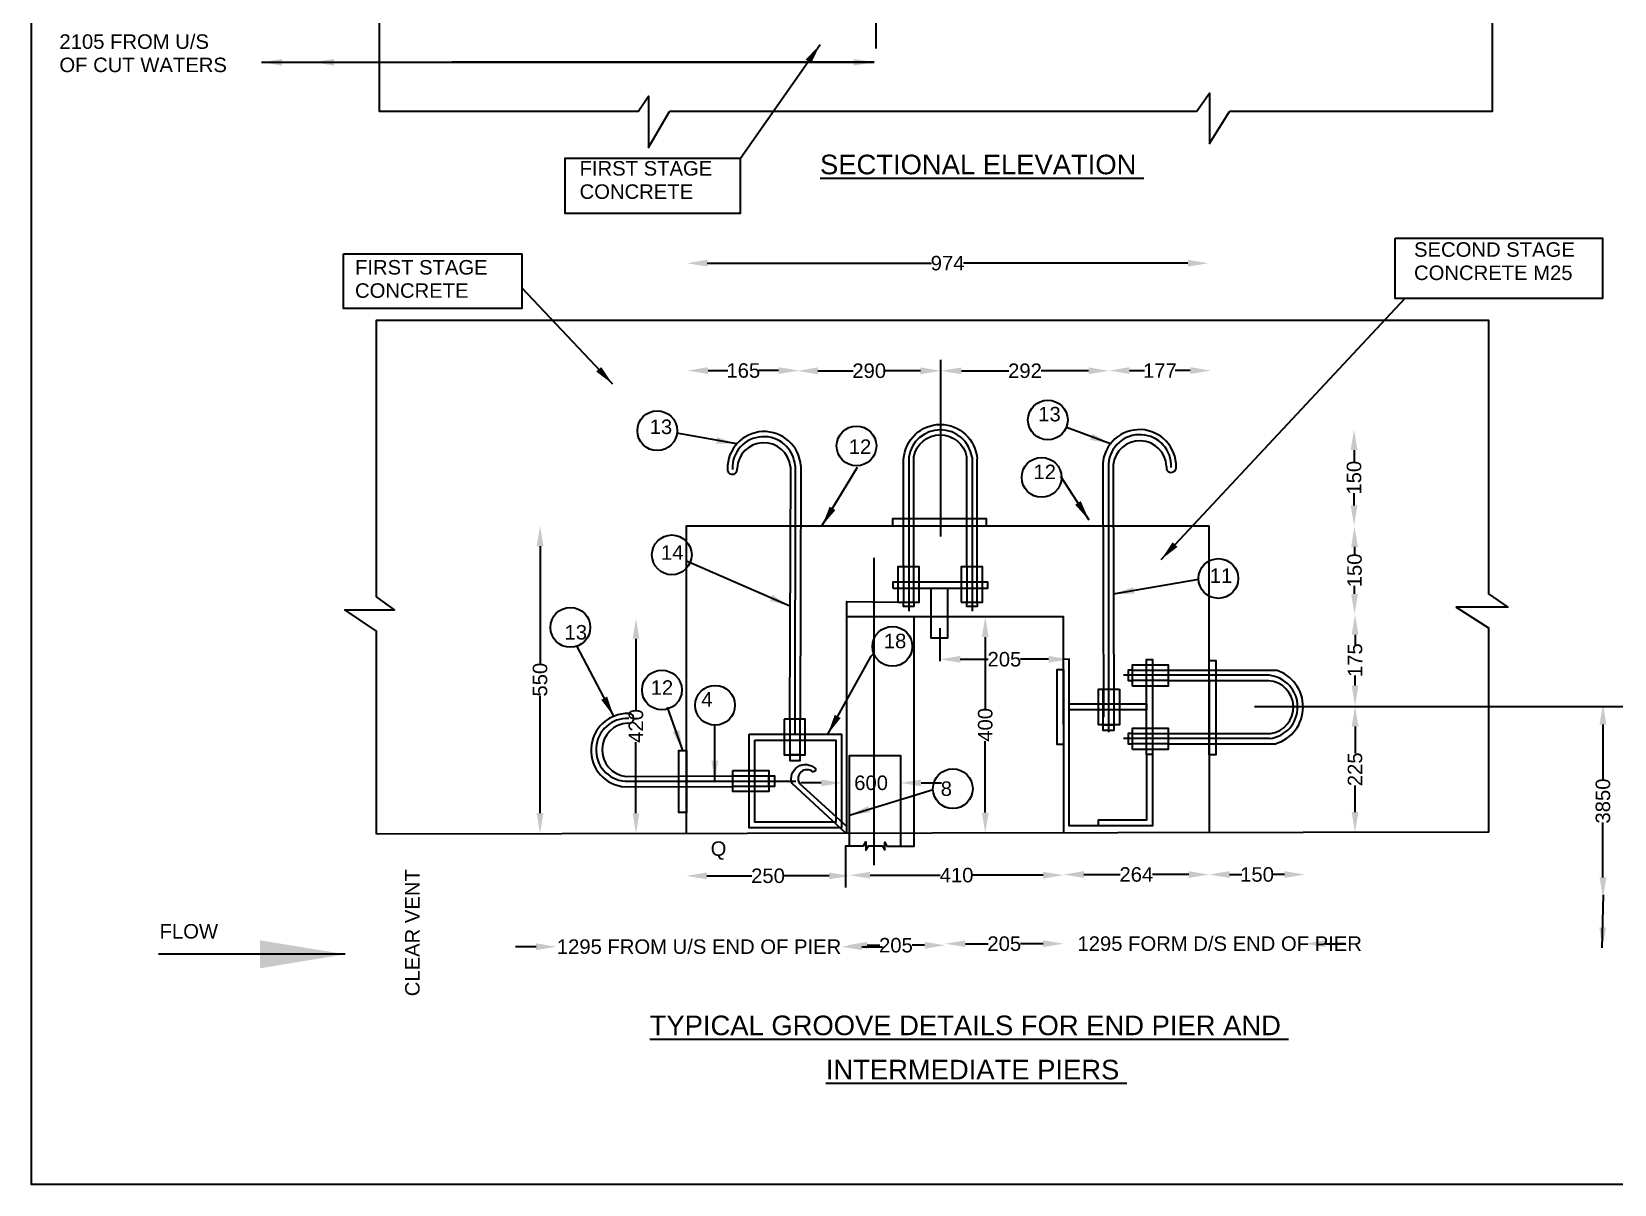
# Model space of a CAD drawing. Header units: millimetres. Extents: x 2281376 to 2613167, y 18301307 to 36806807.
# Drawn here: x 2281376 to 2374257, y 18301307 to 18368932 of the extents above; entities that cross this region are included whole.
import ezdxf

# ---------------------------------------------------------------- set-up
doc = ezdxf.new("R2010")
doc.units = ezdxf.units.MM
doc.header["$MEASUREMENT"] = 0
doc.layers.add('DRAWING', color=2, linetype='Continuous')
doc.styles.get("Standard").update_dxf_attribs({"font": 'arial.ttf', "height": 850})
doc.dimstyles.get("Standard").update_dxf_attribs({"dimtxt": 1200, "dimasz": 1200, "dimexe": 0.18, "dimexo": 0.0625, "dimgap": 0.09, "dimtad": 0, "dimdec": 0, "dimzin": 0, "dimdsep": 46, "dimtxsty": 'Standard', "dimcen": 0.09, "dimse1": 1, "dimse2": 1, "dimadec": 0, "dimazin": 0, "dimtfac": 1, "dimtdec": 0, "dimtofl": 0, "dimtmove": 0, "dimatfit": 3, "dimfxl": 1, "dimtolj": 1, "dimtzin": 0, "dimarcsym": 0})

# ---------------------------------------------------------------- blocks, each defined once
blk = doc.blocks.new('*D65')
at = {"layer": 'Defpoints', "color": 0, "transparency": 16777216}
for p in [(2350428, 18355347), (2319827, 18345270), (2350428, 18345270)]:
    blk.add_point(p, dxfattribs=at)
at = {"layer": 'DRAWING', "color": 0, "lineweight": -2, "transparency": 16777216}
for p, q in [((2321027, 18355347), (2334190, 18355347)), ((2349228, 18355347), (2336065, 18355347))]:
    blk.add_line(p, q, dxfattribs=at)
at = {"layer": 'DRAWING', "color": 0, "transparency": 16777216}
for points in [[(2321027, 18355547), (2321027, 18355147), (2319827, 18355347)], [(2349228, 18355547), (2349228, 18355147), (2350428, 18355347)]]:
    blk.add_solid(points, dxfattribs=at)
at = {"layer": 'DRAWING', "color": 0, "transparency": 16777216, "insert": (2335127, 18355347), "char_height": 850, "attachment_point": 5}
blk.add_mtext('\\A1;974', dxfattribs=at)
blk = doc.blocks.new('*D66')
at = {"layer": 'Defpoints', "color": 0, "transparency": 16777216}
for p in [(2346480, 18345583), (2346480, 18339940), (2358983, 18339940)]:
    blk.add_point(p, dxfattribs=at)
at = {"layer": 'DRAWING', "color": 0, "lineweight": -2, "transparency": 16777216}
for p, q in [((2358983, 18344383), (2358983, 18343659)), ((2358983, 18341140), (2358983, 18341864))]:
    blk.add_line(p, q, dxfattribs=at)
at = {"layer": 'DRAWING', "color": 0, "transparency": 16777216}
for points in [[(2358783, 18344383), (2359183, 18344383), (2358983, 18345583)], [(2358783, 18341140), (2359183, 18341140), (2358983, 18339940)]]:
    blk.add_solid(points, dxfattribs=at)
at = {"layer": 'DRAWING', "color": 0, "transparency": 16777216, "insert": (2358983, 18342762), "char_height": 850, "attachment_point": 5, "rotation": 90}
blk.add_mtext('\\A1;150', dxfattribs=at)
blk = doc.blocks.new('*D67')
at = {"layer": 'Defpoints', "color": 0, "transparency": 16777216}
for p in [(2350452, 18339900), (2350460, 18334750), (2359011, 18334750)]:
    blk.add_point(p, dxfattribs=at)
at = {"layer": 'DRAWING', "color": 0, "lineweight": -2, "transparency": 16777216}
for p, q in [((2359011, 18338700), (2359011, 18338223)), ((2359011, 18335950), (2359011, 18336427))]:
    blk.add_line(p, q, dxfattribs=at)
at = {"layer": 'DRAWING', "color": 0, "transparency": 16777216}
for points in [[(2358811, 18338700), (2359211, 18338700), (2359011, 18339900)], [(2358811, 18335950), (2359211, 18335950), (2359011, 18334750)]]:
    blk.add_solid(points, dxfattribs=at)
at = {"layer": 'DRAWING', "color": 0, "transparency": 16777216, "insert": (2359011, 18337325), "char_height": 850, "attachment_point": 5, "rotation": 90}
blk.add_mtext('\\A1;150', dxfattribs=at)
blk = doc.blocks.new('*D68')
at = {"layer": 'Defpoints', "color": 0, "transparency": 16777216}
for p in [(2359011, 18334750), (2359011, 18329365), (2359040, 18329365)]:
    blk.add_point(p, dxfattribs=at)
at = {"layer": 'DRAWING', "color": 0, "lineweight": -2, "transparency": 16777216}
for p, q in [((2359040, 18333550), (2359040, 18332960)), ((2359040, 18330565), (2359040, 18331155))]:
    blk.add_line(p, q, dxfattribs=at)
at = {"layer": 'DRAWING', "color": 0, "transparency": 16777216}
for points in [[(2358840, 18333550), (2359240, 18333550), (2359040, 18334750)], [(2358840, 18330565), (2359240, 18330565), (2359040, 18329365)]]:
    blk.add_solid(points, dxfattribs=at)
at = {"layer": 'DRAWING', "color": 0, "transparency": 16777216, "insert": (2359040, 18332058), "char_height": 850, "attachment_point": 5, "rotation": 90}
blk.add_mtext('\\A1;175', dxfattribs=at)
blk = doc.blocks.new('*D69')
at = {"layer": 'Defpoints', "color": 0, "transparency": 16777216}
for p in [(2359011, 18329365), (2359023, 18321947), (2359040, 18321947)]:
    blk.add_point(p, dxfattribs=at)
at = {"layer": 'DRAWING', "color": 0, "lineweight": -2, "transparency": 16777216}
for p, q in [((2359040, 18328165), (2359040, 18326606)), ((2359040, 18323147), (2359040, 18324707))]:
    blk.add_line(p, q, dxfattribs=at)
at = {"layer": 'DRAWING', "color": 0, "transparency": 16777216}
for points in [[(2358840, 18328165), (2359240, 18328165), (2359040, 18329365)], [(2358840, 18323147), (2359240, 18323147), (2359040, 18321947)]]:
    blk.add_solid(points, dxfattribs=at)
at = {"layer": 'DRAWING', "color": 0, "transparency": 16777216, "insert": (2359040, 18325656), "char_height": 850, "attachment_point": 5, "rotation": 90}
blk.add_mtext('\\A1;225', dxfattribs=at)
blk = doc.blocks.new('*D70')
at = {"layer": 'Defpoints', "color": 0, "transparency": 16777216}
for p in [(2319800, 18321886), (2329378, 18321886), (2329378, 18319405)]:
    blk.add_point(p, dxfattribs=at)
at = {"layer": 'DRAWING', "color": 0, "lineweight": -2, "transparency": 16777216}
for p, q in [((2321000, 18319405), (2323644, 18319405)), ((2328178, 18319405), (2325534, 18319405))]:
    blk.add_line(p, q, dxfattribs=at)
at = {"layer": 'DRAWING', "color": 0, "transparency": 16777216}
for points in [[(2321000, 18319605), (2321000, 18319205), (2319800, 18319405)], [(2328178, 18319605), (2328178, 18319205), (2329378, 18319405)]]:
    blk.add_solid(points, dxfattribs=at)
at = {"layer": 'DRAWING', "color": 0, "transparency": 16777216, "insert": (2324589, 18319405), "char_height": 850, "attachment_point": 5}
blk.add_mtext('\\A1;250', dxfattribs=at)
blk = doc.blocks.new('*D71')
at = {"layer": 'Defpoints', "color": 0, "transparency": 16777216}
for p in [(2329378, 18321886), (2341933, 18321921), (2329378, 18319443)]:
    blk.add_point(p, dxfattribs=at)
at = {"layer": 'DRAWING', "color": 0, "lineweight": -2, "transparency": 16777216}
for p, q in [((2330578, 18319443), (2334701, 18319443)), ((2340733, 18319443), (2336610, 18319443))]:
    blk.add_line(p, q, dxfattribs=at)
at = {"layer": 'DRAWING', "color": 0, "transparency": 16777216}
for points in [[(2330578, 18319643), (2330578, 18319243), (2329378, 18319443)], [(2340733, 18319643), (2340733, 18319243), (2341933, 18319443)]]:
    blk.add_solid(points, dxfattribs=at)
at = {"layer": 'DRAWING', "color": 0, "transparency": 16777216, "insert": (2335656, 18319443), "char_height": 850, "attachment_point": 5}
blk.add_mtext('\\A1;410', dxfattribs=at)
blk = doc.blocks.new('*D72')
at = {"layer": 'Defpoints', "color": 0, "transparency": 16777216}
for p in [(2341933, 18321921), (2350480, 18321921), (2350480, 18319482)]:
    blk.add_point(p, dxfattribs=at)
at = {"layer": 'DRAWING', "color": 0, "lineweight": -2, "transparency": 16777216}
for p, q in [((2343133, 18319482), (2345262, 18319482)), ((2349280, 18319482), (2347151, 18319482))]:
    blk.add_line(p, q, dxfattribs=at)
at = {"layer": 'DRAWING', "color": 0, "transparency": 16777216}
for points in [[(2343133, 18319682), (2343133, 18319282), (2341933, 18319482)], [(2349280, 18319682), (2349280, 18319282), (2350480, 18319482)]]:
    blk.add_solid(points, dxfattribs=at)
at = {"layer": 'DRAWING', "color": 0, "transparency": 16777216, "insert": (2346206, 18319482), "char_height": 850, "attachment_point": 5}
blk.add_mtext('\\A1;264', dxfattribs=at)
blk = doc.blocks.new('*D73')
at = {"layer": 'Defpoints', "color": 0, "transparency": 16777216}
for p in [(2350480, 18321934), (2356098, 18321943), (2356098, 18319482)]:
    blk.add_point(p, dxfattribs=at)
at = {"layer": 'DRAWING', "color": 0, "lineweight": -2, "transparency": 16777216}
for p, q in [((2351680, 18319482), (2352391, 18319482)), ((2354898, 18319482), (2354186, 18319482))]:
    blk.add_line(p, q, dxfattribs=at)
at = {"layer": 'DRAWING', "color": 0, "transparency": 16777216}
for points in [[(2351680, 18319682), (2351680, 18319282), (2350480, 18319482)], [(2354898, 18319682), (2354898, 18319282), (2356098, 18319482)]]:
    blk.add_solid(points, dxfattribs=at)
at = {"layer": 'DRAWING', "color": 0, "transparency": 16777216, "insert": (2353289, 18319482), "char_height": 850, "attachment_point": 5}
blk.add_mtext('\\A1;150', dxfattribs=at)
blk = doc.blocks.new('*D74')
at = {"layer": 'Defpoints', "color": 0, "transparency": 16777216}
for p in [(2373759, 18329476), (2373590, 18318114), (2373759, 18318114)]:
    blk.add_point(p, dxfattribs=at)
at = {"layer": 'DRAWING', "color": 0, "lineweight": -2, "transparency": 16777216}
for p, q in [((2373590, 18328276), (2373590, 18325063)), ((2373590, 18319314), (2373590, 18322527))]:
    blk.add_line(p, q, dxfattribs=at)
at = {"layer": 'DRAWING', "color": 0, "transparency": 16777216}
for points in [[(2373390, 18328276), (2373790, 18328276), (2373590, 18329476)], [(2373390, 18319314), (2373790, 18319314), (2373590, 18318114)]]:
    blk.add_solid(points, dxfattribs=at)
at = {"layer": 'DRAWING', "color": 0, "transparency": 16777216, "insert": (2373590, 18323795), "char_height": 850, "attachment_point": 5, "rotation": 90}
blk.add_mtext('\\A1;3850', dxfattribs=at)
blk = doc.blocks.new('*D75')
at = {"layer": 'Defpoints', "color": 0, "transparency": 16777216}
for p in [(2319800, 18339940), (2311212, 18321886), (2319800, 18321886)]:
    blk.add_point(p, dxfattribs=at)
at = {"layer": 'DRAWING', "color": 0, "lineweight": -2, "transparency": 16777216}
for p, q in [((2311212, 18338740), (2311212, 18331851)), ((2311212, 18323086), (2311212, 18329976))]:
    blk.add_line(p, q, dxfattribs=at)
at = {"layer": 'DRAWING', "color": 0, "transparency": 16777216}
for points in [[(2311012, 18338740), (2311412, 18338740), (2311212, 18339940)], [(2311012, 18323086), (2311412, 18323086), (2311212, 18321886)]]:
    blk.add_solid(points, dxfattribs=at)
at = {"layer": 'DRAWING', "color": 0, "transparency": 16777216, "insert": (2311212, 18330913), "char_height": 850, "attachment_point": 5, "rotation": 90}
blk.add_mtext('\\A1;550', dxfattribs=at)
blk = doc.blocks.new('*D76')
at = {"layer": 'Defpoints', "color": 0, "transparency": 16777216}
for p in [(2317014, 18334514), (2316841, 18321882), (2317034, 18321882)]:
    blk.add_point(p, dxfattribs=at)
at = {"layer": 'DRAWING', "color": 0, "lineweight": -2, "transparency": 16777216}
for p, q in [((2316841, 18333314), (2316841, 18329153)), ((2316841, 18323082), (2316841, 18327243))]:
    blk.add_line(p, q, dxfattribs=at)
at = {"layer": 'DRAWING', "color": 0, "transparency": 16777216}
for points in [[(2316641, 18333314), (2317041, 18333314), (2316841, 18334514)], [(2316641, 18323082), (2317041, 18323082), (2316841, 18321882)]]:
    blk.add_solid(points, dxfattribs=at)
at = {"layer": 'DRAWING', "color": 0, "transparency": 16777216, "insert": (2316841, 18328198), "char_height": 850, "attachment_point": 5, "rotation": 90}
blk.add_mtext('\\A1;420', dxfattribs=at)
blk = doc.blocks.new('*D77')
at = {"layer": 'Defpoints', "color": 0, "transparency": 16777216}
for p in [(2334672, 18332351), (2342254, 18332109), (2342254, 18332109)]:
    blk.add_point(p, dxfattribs=at)
at = {"layer": 'DRAWING', "color": 0, "lineweight": -2, "transparency": 16777216}
for p, q in [((2335872, 18332109), (2337513, 18332109)), ((2341054, 18332109), (2339412, 18332109))]:
    blk.add_line(p, q, dxfattribs=at)
at = {"layer": 'DRAWING', "color": 0, "transparency": 16777216}
for points in [[(2335872, 18332309), (2335872, 18331909), (2334672, 18332109)], [(2341054, 18332309), (2341054, 18331909), (2342254, 18332109)]]:
    blk.add_solid(points, dxfattribs=at)
at = {"layer": 'DRAWING', "color": 0, "transparency": 16777216, "insert": (2338463, 18332109), "char_height": 850, "attachment_point": 5}
blk.add_mtext('\\A1;205', dxfattribs=at)
blk = doc.blocks.new('*D78')
at = {"layer": 'Defpoints', "color": 0, "transparency": 16777216}
for p in [(2337320, 18334615), (2337340, 18321914), (2337340, 18321914)]:
    blk.add_point(p, dxfattribs=at)
at = {"layer": 'DRAWING', "color": 0, "lineweight": -2, "transparency": 16777216}
for p, q in [((2337340, 18333415), (2337340, 18329219)), ((2337340, 18323114), (2337340, 18327310))]:
    blk.add_line(p, q, dxfattribs=at)
at = {"layer": 'DRAWING', "color": 0, "transparency": 16777216}
for points in [[(2337140, 18333415), (2337540, 18333415), (2337340, 18334615)], [(2337140, 18323114), (2337540, 18323114), (2337340, 18321914)]]:
    blk.add_solid(points, dxfattribs=at)
at = {"layer": 'DRAWING', "color": 0, "transparency": 16777216, "insert": (2337340, 18328264), "char_height": 850, "attachment_point": 5, "rotation": 90}
blk.add_mtext('\\A1;400', dxfattribs=at)
blk = doc.blocks.new('*D79')
at = {"layer": 'Defpoints', "color": 0, "transparency": 16777216}
for p in [(2328909, 18325425), (2332370, 18325123), (2332370, 18324859)]:
    blk.add_point(p, dxfattribs=at)
at = {"layer": 'DRAWING', "color": 0, "lineweight": -2, "transparency": 16777216}
for p, q in [((2327709, 18324859), (2326509, 18324859)), ((2333570, 18324859), (2334770, 18324859))]:
    blk.add_line(p, q, dxfattribs=at)
at = {"layer": 'DRAWING', "color": 0, "transparency": 16777216}
for points in [[(2327709, 18325059), (2327709, 18324659), (2328909, 18324859)], [(2333570, 18325059), (2333570, 18324659), (2332370, 18324859)]]:
    blk.add_solid(points, dxfattribs=at)
at = {"layer": 'DRAWING', "color": 0, "transparency": 16777216, "insert": (2330639, 18324859), "char_height": 850, "attachment_point": 5}
blk.add_mtext('\\A1;600', dxfattribs=at)
blk = doc.blocks.new('*D80')
at = {"layer": 'Defpoints', "color": 0, "transparency": 16777216}
for p in [(2312180, 18315374), (2328904, 18315374), (2328904, 18315246)]:
    blk.add_point(p, dxfattribs=at)
at = {"layer": 'DRAWING', "color": 0, "lineweight": -2, "transparency": 16777216}
for p, q in [((2310980, 18315246), (2309780, 18315246)), ((2330104, 18315246), (2331304, 18315246))]:
    blk.add_line(p, q, dxfattribs=at)
at = {"layer": 'DRAWING', "color": 0, "transparency": 16777216}
for points in [[(2310980, 18315446), (2310980, 18315046), (2312180, 18315246)], [(2330104, 18315446), (2330104, 18315046), (2328904, 18315246)]]:
    blk.add_solid(points, dxfattribs=at)
at = {"layer": 'DRAWING', "color": 0, "transparency": 16777216, "insert": (2320542, 18315246), "char_height": 850, "attachment_point": 5}
blk.add_mtext('\\A1;1295 FROM U/S END OF PIER ', dxfattribs=at)
blk = doc.blocks.new('*D81')
at = {"layer": 'Defpoints', "color": 0, "transparency": 16777216}
for p in [(2329213, 18322297), (2334978, 18321910), (2334978, 18315331)]:
    blk.add_point(p, dxfattribs=at)
at = {"layer": 'DRAWING', "color": 0, "lineweight": -2, "transparency": 16777216}
for p, q in [((2330413, 18315331), (2331146, 18315331)), ((2333778, 18315331), (2333045, 18315331))]:
    blk.add_line(p, q, dxfattribs=at)
at = {"layer": 'DRAWING', "color": 0, "transparency": 16777216}
for points in [[(2330413, 18315531), (2330413, 18315131), (2329213, 18315331)], [(2333778, 18315531), (2333778, 18315131), (2334978, 18315331)]]:
    blk.add_solid(points, dxfattribs=at)
at = {"layer": 'DRAWING', "color": 0, "transparency": 16777216, "insert": (2332096, 18315331), "char_height": 850, "attachment_point": 5}
blk.add_mtext('\\A1;205', dxfattribs=at)
blk = doc.blocks.new('*D82')
at = {"layer": 'Defpoints', "color": 0, "transparency": 16777216}
for p in [(2334978, 18321910), (2341933, 18321921), (2341933, 18315424)]:
    blk.add_point(p, dxfattribs=at)
at = {"layer": 'DRAWING', "color": 0, "lineweight": -2, "transparency": 16777216}
for p, q in [((2336178, 18315424), (2337506, 18315424)), ((2340733, 18315424), (2339405, 18315424))]:
    blk.add_line(p, q, dxfattribs=at)
at = {"layer": 'DRAWING', "color": 0, "transparency": 16777216}
for points in [[(2336178, 18315624), (2336178, 18315224), (2334978, 18315424)], [(2340733, 18315624), (2340733, 18315224), (2341933, 18315424)]]:
    blk.add_solid(points, dxfattribs=at)
at = {"layer": 'DRAWING', "color": 0, "transparency": 16777216, "insert": (2338455, 18315424), "char_height": 850, "attachment_point": 5}
blk.add_mtext('\\A1;205', dxfattribs=at)
blk = doc.blocks.new('*D83')
at = {"layer": 'Defpoints', "color": 0, "transparency": 16777216}
for p in [(2341933, 18321921), (2356098, 18321943), (2356098, 18315425)]:
    blk.add_point(p, dxfattribs=at)
at = {"layer": 'DRAWING', "color": 0, "lineweight": -2, "transparency": 16777216}
for p, q in [((2340733, 18315425), (2339533, 18315425)), ((2357298, 18315425), (2358498, 18315425))]:
    blk.add_line(p, q, dxfattribs=at)
at = {"layer": 'DRAWING', "color": 0, "transparency": 16777216}
for points in [[(2340733, 18315625), (2340733, 18315225), (2341933, 18315425)], [(2357298, 18315625), (2357298, 18315225), (2356098, 18315425)]]:
    blk.add_solid(points, dxfattribs=at)
at = {"layer": 'DRAWING', "color": 0, "transparency": 16777216, "insert": (2351096, 18315425), "char_height": 850, "attachment_point": 5}
blk.add_mtext('\\A1;1295 FORM D/S END OF PIER ', dxfattribs=at)
blk = doc.blocks.new('*D84')
at = {"layer": 'Defpoints', "color": 0, "transparency": 16777216}
for p in [(2319870, 18348857), (2326411, 18349048), (2326411, 18348857)]:
    blk.add_point(p, dxfattribs=at)
at = {"layer": 'DRAWING', "color": 0, "lineweight": -2, "transparency": 16777216}
for p, q in [((2321070, 18349048), (2322238, 18349048)), ((2325211, 18349048), (2324043, 18349048))]:
    blk.add_line(p, q, dxfattribs=at)
at = {"layer": 'DRAWING', "color": 0, "transparency": 16777216}
for points in [[(2321070, 18349248), (2321070, 18348848), (2319870, 18349048)], [(2325211, 18349248), (2325211, 18348848), (2326411, 18349048)]]:
    blk.add_solid(points, dxfattribs=at)
at = {"layer": 'DRAWING', "color": 0, "transparency": 16777216, "insert": (2323140, 18349048), "char_height": 850, "attachment_point": 5}
blk.add_mtext('\\A1;165', dxfattribs=at)
blk = doc.blocks.new('*D85')
at = {"layer": 'Defpoints', "color": 0, "transparency": 16777216}
for p in [(2326318, 18349033), (2334737, 18349033), (2334737, 18349033)]:
    blk.add_point(p, dxfattribs=at)
at = {"layer": 'DRAWING', "color": 0, "lineweight": -2, "transparency": 16777216}
for p, q in [((2327518, 18349033), (2329582, 18349033)), ((2333537, 18349033), (2331472, 18349033))]:
    blk.add_line(p, q, dxfattribs=at)
at = {"layer": 'DRAWING', "color": 0, "transparency": 16777216}
for points in [[(2327518, 18349233), (2327518, 18348833), (2326318, 18349033)], [(2333537, 18349233), (2333537, 18348833), (2334737, 18349033)]]:
    blk.add_solid(points, dxfattribs=at)
at = {"layer": 'DRAWING', "color": 0, "transparency": 16777216, "insert": (2330527, 18349033), "char_height": 850, "attachment_point": 5}
blk.add_mtext('\\A1;290', dxfattribs=at)
blk = doc.blocks.new('*D86')
at = {"layer": 'Defpoints', "color": 0, "transparency": 16777216}
for p in [(2334737, 18349033), (2344603, 18349033), (2344603, 18349033)]:
    blk.add_point(p, dxfattribs=at)
at = {"layer": 'DRAWING', "color": 0, "lineweight": -2, "transparency": 16777216}
for p, q in [((2335937, 18349033), (2338728, 18349033)), ((2343403, 18349033), (2340612, 18349033))]:
    blk.add_line(p, q, dxfattribs=at)
at = {"layer": 'DRAWING', "color": 0, "transparency": 16777216}
for points in [[(2335937, 18349233), (2335937, 18348833), (2334737, 18349033)], [(2343403, 18349233), (2343403, 18348833), (2344603, 18349033)]]:
    blk.add_solid(points, dxfattribs=at)
at = {"layer": 'DRAWING', "color": 0, "transparency": 16777216, "insert": (2339670, 18349033), "char_height": 850, "attachment_point": 5}
blk.add_mtext('\\A1;292', dxfattribs=at)
blk = doc.blocks.new('*D87')
at = {"layer": 'Defpoints', "color": 0, "transparency": 16777216}
for p in [(2344603, 18349033), (2350571, 18349048), (2350571, 18349033)]:
    blk.add_point(p, dxfattribs=at)
at = {"layer": 'DRAWING', "color": 0, "lineweight": -2, "transparency": 16777216}
for p, q in [((2345803, 18349048), (2346688, 18349048)), ((2349371, 18349048), (2348486, 18349048))]:
    blk.add_line(p, q, dxfattribs=at)
at = {"layer": 'DRAWING', "color": 0, "transparency": 16777216}
for points in [[(2345803, 18349248), (2345803, 18348848), (2344603, 18349048)], [(2349371, 18349248), (2349371, 18348848), (2350571, 18349048)]]:
    blk.add_solid(points, dxfattribs=at)
at = {"layer": 'DRAWING', "color": 0, "transparency": 16777216, "insert": (2347587, 18349048), "char_height": 850, "attachment_point": 5}
blk.add_mtext('\\A1;177', dxfattribs=at)

msp = doc.modelspace()

# ---------------------------------------------------------------- linework, layer by layer
at = {"layer": 'DRAWING', "color": 0}
for points in [[(2613166.6, 18301307), (2281375.8, 18301307), (2281375.8, 18491907.5), (2613166.6, 18491907.5)], [(2322984.1, 18361483.8), (2312666.8, 18361483.8), (2312666.8, 18358282.5), (2322984.1, 18358282.5)], [(2361399.4, 18356819.9), (2373563.9, 18356819.9), (2373563.9, 18353268.8), (2361399.4, 18353268.8)], [(2299674.1, 18355889.6), (2310135.2, 18355889.6), (2310135.2, 18352681.2), (2299674.1, 18352681.2)], [(2331887.3, 18339944.1), (2337421, 18339944.1), (2337421, 18340348.2), (2331887.3, 18340348.2)], [(2332215.3, 18335452.5), (2333463.4, 18335452.5), (2333463.4, 18337540.1), (2332215.3, 18337540.1)], [(2332548.7, 18335452.5), (2333146, 18335452.5), (2333146, 18337540.1), (2332548.7, 18337540.1)], [(2335929.4, 18335452.5), (2337177.5, 18335452.5), (2337177.5, 18337540.1), (2335929.4, 18337540.1)], [(2336262.8, 18335452.5), (2336860.1, 18335452.5), (2336860.1, 18337540.1), (2336262.8, 18337540.1)], [(2331910, 18336280.1), (2337488.1, 18336280.1), (2337488.1, 18336632.2), (2331910, 18336632.2)], [(2334163, 18336280.1), (2335132.1, 18336280.1), (2335132.1, 18333352.2), (2334163, 18333352.2)], [(2332548.7, 18335452.5), (2333146, 18335452.5), (2333146, 18335198.6), (2332548.7, 18335198.6)], [(2336262.8, 18335452.5), (2336860.1, 18335452.5), (2336860.1, 18335198.6), (2336262.8, 18335198.6)], [(2346809.8, 18326520.7), (2346809.8, 18332098.7), (2347161.8, 18332098.7), (2347161.8, 18326520.7)], [(2350473.7, 18326497.9), (2350473.7, 18332031.6), (2350877.8, 18332031.6), (2350877.8, 18326497.9)], [(2341925, 18327112.1), (2341549.4, 18327112.1), (2341549.4, 18331515.5), (2341925, 18331515.5)], [(2345982.2, 18330873.4), (2345982.2, 18331470.7), (2345728.3, 18331470.7), (2345728.3, 18330873.4)], [(2345982.2, 18330540), (2345982.2, 18331788.1), (2348069.7, 18331788.1), (2348069.7, 18330540)], [(2345982.2, 18330873.4), (2345982.2, 18331470.7), (2348069.7, 18331470.7), (2348069.7, 18330873.4)], [(2345209.3, 18330357.7), (2345210.6, 18328259.6), (2343976.2, 18328258.9), (2343974.9, 18330356.9)], [(2344886.2, 18330357.5), (2344887.5, 18328259.4), (2344266.2, 18328259.1), (2344264.9, 18330357.1)], [(2342253.7, 18329498.6), (2346809.8, 18329498.6), (2346809.8, 18329147.9), (2342253.7, 18329147.9)], [(2325539.7, 18328605.7), (2325538.4, 18326507.7), (2326772.8, 18326506.9), (2326774.1, 18328604.9)], [(2325862.8, 18328605.5), (2325861.5, 18326507.5), (2326482.8, 18326507.1), (2326484.1, 18328605.1)], [(2323473.9, 18327711.1), (2328909, 18327711.1), (2328909, 18322213.4), (2323473.9, 18322213.4)], [(2323811.6, 18327373.4), (2328571.3, 18327373.4), (2328571.3, 18322551.2), (2323811.6, 18322551.2)], [(2344887.5, 18328259.4), (2344887.7, 18327927.7), (2344266.4, 18327927.4), (2344266.2, 18328259.1)], [(2345982.2, 18327159.3), (2345982.2, 18327756.6), (2345728.3, 18327756.6), (2345728.3, 18327159.3)], [(2345982.2, 18326825.9), (2345982.2, 18328074), (2348069.7, 18328074), (2348069.7, 18326825.9)], [(2345982.2, 18327159.3), (2345982.2, 18327756.6), (2348069.7, 18327756.6), (2348069.7, 18327159.3)], [(2319800.1, 18323125), (2319365.3, 18323125), (2319365.3, 18326765.1), (2319800.1, 18326765.1)], [(2325861.5, 18326507.5), (2325861.3, 18326175.8), (2326482.6, 18326175.4), (2326482.8, 18326507.1)], [(2322531.4, 18325594.4), (2324629.4, 18325594.4), (2324629.4, 18324360), (2322531.4, 18324360)], [(2322531.4, 18325271.3), (2324629.4, 18325271.3), (2324629.4, 18324650), (2322531.4, 18324650)], [(2324629.4, 18325271.3), (2324961.1, 18325271.3), (2324961.1, 18324650), (2324629.4, 18324650)]]:
    msp.add_lwpolyline(points, close=True, dxfattribs=at)
for points in [[(2330911, 18386674.8), (2330911, 18367952.6)], [(2316974.7, 18364239.5), (2301783.2, 18364239.5), (2301783.2, 18374329.5)], [(2367082.8, 18374200.6), (2367082.8, 18364239.5), (2351671.4, 18364239.5)], [(2316974.7, 18364239.5), (2317580.6, 18365144.3), (2317580.6, 18362140), (2318802.5, 18364239.5)], [(2349736.4, 18364239.5), (2350503.2, 18365318.3), (2350503.2, 18362368.4), (2351671.4, 18364239.5)], [(2349736.4, 18364239.5), (2318802.5, 18364239.5)], [(2301617.3, 18321858.2), (2301617.3, 18333759.7), (2299748.2, 18335009.6), (2302679.3, 18335009.6), (2301614.3, 18335783.5), (2301614.3, 18351998.7), (2366870.3, 18351998.7), (2366870.3, 18335947), (2368000, 18335161.7), (2364983.4, 18335161.7), (2366879.8, 18333964.1), (2366879.8, 18321959.6), (2301617.3, 18321858.2)], [(2334736.7, 18339305.8), (2334736.7, 18349671)], [(2325901.8, 18343405.4), (2325857.5, 18328605.5)], [(2326177.4, 18343460.2), (2326171.2, 18327711.1)], [(2326512.2, 18343454.8), (2326478.9, 18328605.1)], [(2332847.4, 18343969.8), (2332847.4, 18334924.9)], [(2336561.4, 18343969.8), (2336561.4, 18334924.9)], [(2336860.1, 18337540.1), (2336860.1, 18343864.9)], [(2344236.8, 18343571.2), (2344270.1, 18328721.4)], [(2344571.6, 18343576.6), (2344577.8, 18327827.4)], [(2344847.3, 18343521.7), (2344891.5, 18328721.8)], [(2319800.1, 18321886.5), (2319800.1, 18339940.5), (2350451.6, 18339940.5), (2350479.6, 18321934.1)], [(2330810.2, 18320030.5), (2330810.2, 18338060.6)], [(2329213.5, 18334615.1), (2329213.5, 18335505.9), (2332215.3, 18335452.5)], [(2329151.5, 18318712.4), (2329151.5, 18321169.5), (2330198, 18321169.5), (2330326.8, 18321395.7), (2330326.8, 18320910.5), (2330477.2, 18321159.5), (2331306.5, 18321159.5), (2331439.8, 18320923.4), (2331439.8, 18321382.8), (2331560, 18321155.2), (2333171.4, 18321155.2), (2333171.4, 18334615.1)], [(2329213.5, 18321901.1), (2329213.5, 18334615.1), (2341913.3, 18334615.1), (2341933.1, 18321920.9)], [(2334672.1, 18333943), (2334672.1, 18332006.6)], [(2346809.8, 18326520.7), (2346809.8, 18322673.2), (2343956.2, 18322673.2), (2343956.2, 18322333.1), (2342253.7, 18322333.1), (2342253.7, 18332109.3), (2341917.3, 18332098.8)], [(2353993.4, 18331172), (2345454.5, 18331172)], [(2348069.7, 18331470.7), (2354394.5, 18331470.7)], [(2353143.4, 18329340.3), (2377383.8, 18329340.3)], [(2354025.5, 18327458), (2345454.5, 18327458)], [(2329378.3, 18321169.5), (2329378.3, 18326467), (2332371.2, 18326467), (2332365.7, 18321155.2)], [(2347161.8, 18326520.7), (2347161.8, 18322333.1), (2343956.2, 18322333.1)], [(2316207.4, 18324960.6), (2326214.1, 18324960.6)], [(2316212.6, 18324625.8), (2322531.4, 18324650)], [(2316262.5, 18325236.2), (2322531.4, 18325271.3)]]:
    msp.add_lwpolyline(points, dxfattribs=at)
for points in [[(2332548.7, 18337540.1), (2332548.7, 18343850.6, -0.9412741), (2336860.1, 18343864.9)], [(2333146, 18337540.1), (2333146, 18343992.9, -0.8308132), (2336245.2, 18343992.9), (2336245.2, 18340348.2), (2336245.2, 18337540.1)], [(2348069.7, 18327159.3), (2354380.2, 18327159.3, 0.7441993), (2354394.5, 18331470.7)], [(2348069.7, 18327756.6), (2354073.6, 18327756.6, 0.9058521), (2353969.4, 18330855.8), (2350877.8, 18330855.8), (2348069.7, 18330855.8)], [(2329153.5, 18321901), (2326001.5, 18324813.6, -0.8015245), (2327370.3, 18325696.7, -0.5833199), (2327221.4, 18325514.8, 0.8440259), (2326433.3, 18324824.3), (2329213.5, 18322297.5)]]:
    msp.add_lwpolyline(points, format="xyb", dxfattribs=at)
for centre in [(2341011.2, 18346149), (2318088.6, 18345521.3), (2329781.5, 18344625.5), (2340644.2, 18342782.8), (2318943.7, 18338237), (2351019, 18336850.5), (2312991.8, 18333982.1), (2331890.6, 18332867.9), (2318361.8, 18330308.6), (2321483.2, 18329410.1), (2335435.3, 18324516.7)]:
    msp.add_circle(centre, 1166.5, dxfattribs=at)
for centre, radius, start, end in [((2324362.6, 18343314.3), 2154.2, 3.739617, 181.236102), ((2324338.1, 18343328.5), 1844, 4.09773, 182.459714), ((2334704.4, 18343692.3), 1877.7, 8.498632, 171.501368), ((2346386.4, 18343430.7), 2154.2, 358.763898, 176.260383), ((2346410.9, 18343444.8), 1844, 357.540286, 175.90227), ((2324342.8, 18343250.2), 1566.6, 5.684874, 177.857921), ((2346406.2, 18343366.5), 1566.6, 2.142079, 174.315126), ((2322496, 18343248.6), 287.6, 176.154818, 12.071656), ((2348253, 18343364.9), 287.6, 167.928344, 3.845182), ((2353803.3, 18329313.2), 1868.5, 276.829341, 84.161115), ((2316354.4, 18326775.3), 2154.2, 88.728552, 266.225037), ((2316340.3, 18326799.9), 1844, 87.50494, 265.866924), ((2316418.6, 18326795.1), 1566.6, 92.106733, 264.27978), ((2316421.4, 18328641.9), 287.6, 257.892998, 93.809836)]:
    msp.add_arc(centre, radius, start, end, dxfattribs=at)

# ---------------------------------------------------------------- texts
for s, height, p in [('2105 FROM U/S ', 850, (2283006, 18367923.8)), ('OF CUT WATERS ', 850, (2283006, 18366558.4)), ('%%USECTIONAL ELEVATION ', 1150, (2327640.5, 18360564.6)), ('FIRST STAGE ', 850, (2313532, 18360488.6)), ('CONCRETE ', 850, (2313532, 18359123.1)), ('SECOND STAGE ', 850, (2362501.8, 18355725.8)), ('FIRST STAGE ', 850, (2300352.9, 18354683.8)), ('CONCRETE M25', 850, (2362501.8, 18354360.4)), ('CONCRETE ', 850, (2300352.9, 18353318.3)), ('13', 850, (2340447.4, 18346068.4)), ('13', 850, (2317643.2, 18345324.4)), ('12', 850, (2329328.4, 18344159)), ('12', 850, (2340166.8, 18342678.9)), ('14', 850, (2318306.2, 18337950.3)), ('11', 850, (2350511.8, 18336589.9)), ('13', 850, (2312647.8, 18333270.3)), ('18', 850, (2331385.5, 18332760.6)), ('12', 850, (2317703.3, 18330026.8)), ('4', 850, (2320671.6, 18329331.7)), ('8', 850, (2334724.9, 18324095.7)), ('Q', 850, (2321223.1, 18320577.5)), ('FLOW ', 850, (2288883.8, 18315726.6)), ('%%UTYPICAL GROOVE DETAILS FOR END PIER AND ', 1150, (2317645.9, 18310057.5)), ('%%UINTERMEDIATE PIERS ', 1150, (2327979.5, 18307464.5))]:
    msp.add_text(s, height=height, dxfattribs=at).set_placement(p)
msp.add_text('CLEAR VENT  ', height=850, rotation=90, dxfattribs=at).set_placement((2304144.1, 18312341.7))

# ---------------------------------------------------------------- dimensions: what is measured, and where the dimension line sits
for base, p1, p2, text, picture, middle in [((2350428, 18355347.1), (2319826.9, 18345270), (2350428, 18345270), '974', '*D65', (2335127.5, 18355347.1)), ((2326411, 18349048), (2319869.7, 18348857.2), (2326411, 18348857.2), '165', '*D84', (2323140.3, 18349048)), ((2334736.7, 18349032.5), (2326318.1, 18349032.5), (2334736.7, 18349032.5), '290', '*D85', (2330527.4, 18349032.5)), ((2344602.5, 18349032.5), (2334736.7, 18349032.5), (2344602.5, 18349032.5), '292', '*D86', (2339669.6, 18349032.5)), ((2350570.9, 18349048), (2344602.5, 18349032.5), (2350570.9, 18349032.5), '177', '*D87', (2347586.7, 18349048)), ((2342253.7, 18332108.8), (2334672.1, 18332350.6), (2342253.7, 18332109.3), '205', '*D77', (2338462.9, 18332108.8)), ((2329378.3, 18319404.9), (2319800.1, 18321886.5), (2329378.3, 18321886.5), '250', '*D70', (2324589.2, 18319404.9)), ((2334977.6, 18315331), (2329213.5, 18322297.5), (2334977.6, 18321910), '205', '*D81', (2332095.5, 18315331)), ((2329378.3, 18319442.7), (2341933.1, 18321920.9), (2329378.3, 18321886.5), '410', '*D71', (2335655.7, 18319442.7)), ((2341933.1, 18315423.8), (2334977.6, 18321910), (2341933.1, 18321920.9), '205', '*D82', (2338455.3, 18315423.8)), ((2350479.6, 18319482.1), (2341933.1, 18321920.9), (2350479.6, 18321920.9), '264', '*D72', (2346206.4, 18319482.1)), ((2356097.5, 18319482.1), (2350479.6, 18321934.1), (2356097.5, 18321942.9), '150', '*D73', (2353288.6, 18319482.1)), ((2328903.7, 18315245.6), (2312179.8, 18315373.7), (2328903.7, 18315373.7), '1295 FROM U/S END OF PIER ', '*D80', (2320541.8, 18315245.6))]:
    dim = msp.add_linear_dim(base=base, p1=p1, p2=p2, text=text, dimstyle='Standard', dxfattribs=at)
    dim.commit()
    dim.dimension.update_dxf_attribs({"geometry": picture, "text_midpoint": middle})
for base, p1, p2, text, picture, middle in [((2358983.1, 18339940.5), (2346479.9, 18345582.8), (2346479.9, 18339940.5), '150', '*D66', (2358983.1, 18342761.6)), ((2311211.9, 18321886.5), (2319800.1, 18339940.5), (2319800.1, 18321886.5), '550', '*D75', (2311211.9, 18330913.5)), ((2359011.2, 18334749.8), (2350451.7, 18339900), (2350459.7, 18334749.8), '150', '*D67', (2359011.2, 18337324.9)), ((2316841.2, 18321882.2), (2317014.3, 18334514.1), (2317034, 18321882.2), '420', '*D76', (2316841.2, 18328198.1)), ((2337340.2, 18321913.7), (2337320.5, 18334615.1), (2337340.2, 18321913.7), '400', '*D78', (2337340.2, 18328264.4)), ((2359039.5, 18329365.3), (2359011.2, 18334749.8), (2359011.2, 18329365.3), '175', '*D68', (2359039.5, 18332057.5)), ((2359039.5, 18321947.4), (2359011.2, 18329365.3), (2359022.7, 18321947.4), '225', '*D69', (2359039.5, 18325656.4)), ((2373590, 18318113.7), (2373759.3, 18329476.3), (2373759.3, 18318113.7), '3850', '*D74', (2373590, 18323795))]:
    dim = msp.add_linear_dim(base=base, p1=p1, p2=p2, angle=90, text=text, dimstyle='Standard', dxfattribs=at)
    dim.commit()
    dim.dimension.update_dxf_attribs({"geometry": picture, "text_midpoint": middle})
for base, p1, p2, text, picture, middle in [((2332369.8, 18324859.1), (2328909, 18325424.9), (2332369.8, 18325123.2), '600', '*D79', (2330639.4, 18324859.1)), ((2356097.5, 18315424.8), (2341933.1, 18321920.9), (2356097.5, 18321942.9), '1295 FORM D/S END OF PIER ', '*D83', (2351095.9, 18315424.8))]:
    dim = msp.add_linear_dim(base=base, p1=p1, p2=p2, text=text, dimstyle='Standard', dxfattribs=at)
    dim.commit()
    dim.dimension.update_dxf_attribs({"geometry": picture, "text_midpoint": middle, "dimtype": 160})

# ---------------------------------------------------------------- leaders
for points, override in [([(2294872.8, 18367136.9), (2330824.6, 18367136.9)], {"dimgap": 0.09, "dimtad": 0}), ([(2297923.3, 18367136.9), (2330824.6, 18367136.9)], {"dimgap": 0.09, "dimtad": 0}), ([(2330824.6, 18367136.9), (2306038, 18367136.9)], {"dimgap": 0.09, "dimtad": 0}), ([(2327644.1, 18368167.2), (2322984.1, 18361483.8)], {"dimgap": 0.09, "dimtad": 0}), ([(2315478.1, 18348251.8), (2310135.2, 18353902.2)], {"dimgap": 0.09, "dimtad": 0}), ([(2347657.7, 18337961.5), (2361958, 18353268.8)], {"dimgap": 0.09, "dimtad": 0}), ([(2322753.9, 18344746.9), (2319246, 18345373.8)], {"dimgap": 0.09, "dimtad": 0}), ([(2344685.6, 18344752.7), (2342162.7, 18345685.1)], {"dimgap": 0.09, "dimtad": 0}), ([(2327755.9, 18339940.5), (2329836.5, 18343372.2)], {"dimgap": 0.09, "dimtad": 0}), ([(2343430.4, 18340277), (2341775.1, 18342840)], {"dimgap": 0.09, "dimtad": 0}), ([(2325877.3, 18335228.9), (2319800.1, 18337874.9)], {"dimgap": 0.09, "dimtad": 0}), ([(2344869.9, 18335942.9), (2349876.3, 18336812.9)], {"dimgap": 0.09, "dimtad": 0}), ([(2315533.1, 18328766.7), (2313367.7, 18332907.1)], {"dimgap": 0.09, "dimtad": 0}), ([(2328094.4, 18327711.1), (2330639.6, 18332285), (2330810.2, 18332480.5)], {"dimgap": 0.09, "dimtad": 0}), ([(2319582.7, 18326765.1), (2318697.2, 18329306)], {"dimgap": 0.09, "dimtad": 0}), ([(2321467.1, 18324960.6), (2321467.1, 18328284.1)], {"dimgap": 0.09, "dimtad": 0}), ([(2329378.3, 18322960.8), (2334272, 18324475.9)], {"dimgap": 0.09, "dimtad": 0}), ([(2373549, 18315175.7), (2373619.2, 18318289.3)], {"dimgap": 0.09, "dimtad": 0}), ([(2299774.9, 18314804.3), (2288827.2, 18314804.3)], {"dimasz": 5000, "dimgap": 0.09, "dimtad": 0})]:
    msp.add_leader(points, dimstyle='Standard', override=override, dxfattribs=at)

doc.saveas('drawing.dxf')
